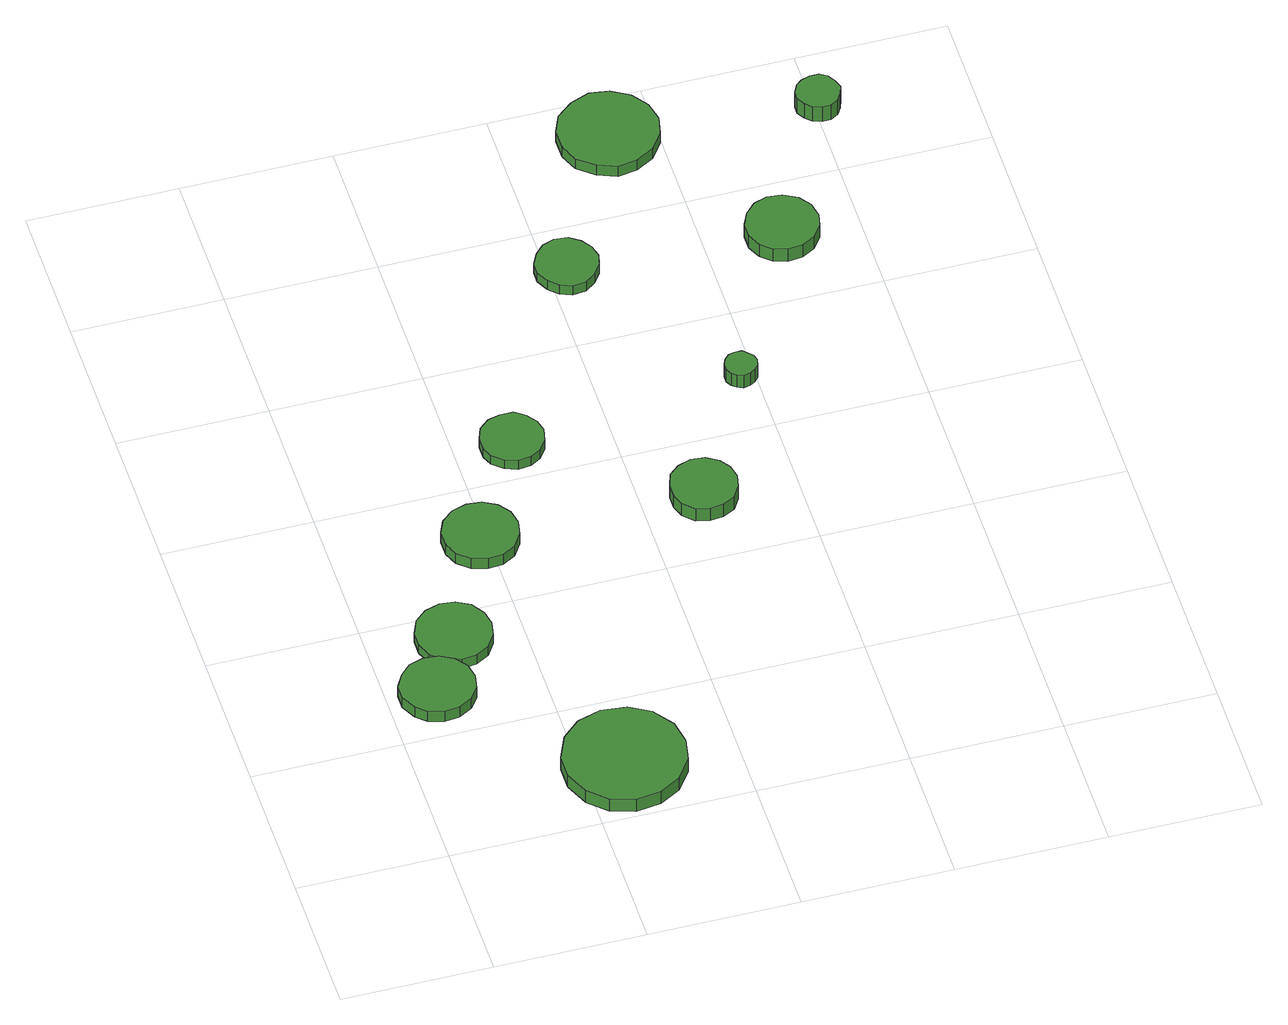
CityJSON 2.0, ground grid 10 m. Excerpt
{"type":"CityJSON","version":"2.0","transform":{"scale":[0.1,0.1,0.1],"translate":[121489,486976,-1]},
"CityObjects":{
"tree1":{"type":"SolitaryVegetationObject","attributes":{"function":"something"},"geometry":[{"type":"MultiSurface","lod":"1","boundaries":[[[0,1,2,3,4,5,6,7,8,9,10,11,12,13,14]],[[15,16,17,18,19,20,21,22,23,24,25,26,27,28,29]],[[0,29,28,1]],[[1,28,27,2]],[[2,27,26,3]],[[3,26,25,4]],[[4,25,24,5]],[[5,24,23,6]],[[6,23,22,7]],[[7,22,21,8]],[[8,21,20,9]],[[9,20,19,10]],[[10,19,18,11]],[[11,18,17,12]],[[12,17,16,13]],[[13,16,15,14]],[[14,15,29,0]]]}]},
"tree2":{"type":"SolitaryVegetationObject","attributes":{"function":"something"},"geometry":[{"type":"MultiSurface","lod":"1","boundaries":[[[30,31,32,33,34,35,36,37,38,39,40,41,42,43,44]],[[45,46,47,48,49,50,51,52,53,54,55,56,57,58,59]],[[30,59,58,31]],[[31,58,57,32]],[[32,57,56,33]],[[33,56,55,34]],[[34,55,54,35]],[[35,54,53,36]],[[36,53,52,37]],[[37,52,51,38]],[[38,51,50,39]],[[39,50,49,40]],[[40,49,48,41]],[[41,48,47,42]],[[42,47,46,43]],[[43,46,45,44]],[[44,45,59,30]]]}]},
"tree3":{"type":"SolitaryVegetationObject","attributes":{"function":"something"},"geometry":[{"type":"MultiSurface","lod":"1","boundaries":[[[60,61,62,63,64,65,66,67,68,69,70,71,72,73,74]],[[75,76,77,78,79,80,81,82,83,84,85,86,87,88,89]],[[60,89,88,61]],[[61,88,87,62]],[[62,87,86,63]],[[63,86,85,64]],[[64,85,84,65]],[[65,84,83,66]],[[66,83,82,67]],[[67,82,81,68]],[[68,81,80,69]],[[69,80,79,70]],[[70,79,78,71]],[[71,78,77,72]],[[72,77,76,73]],[[73,76,75,74]],[[74,75,89,60]]]}]},
"tree4":{"type":"SolitaryVegetationObject","attributes":{"function":"something"},"geometry":[{"type":"MultiSurface","lod":"1","boundaries":[[[90,91,92,93,94,95,96,97,98,99,100,101,102,103,104]],[[105,106,107,108,109,110,111,112,113,114,115,116,117,118,119]],[[90,119,118,91]],[[91,118,117,92]],[[92,117,116,93]],[[93,116,115,94]],[[94,115,114,95]],[[95,114,113,96]],[[96,113,112,97]],[[97,112,111,98]],[[98,111,110,99]],[[99,110,109,100]],[[100,109,108,101]],[[101,108,107,102]],[[102,107,106,103]],[[103,106,105,104]],[[104,105,119,90]]]}]},
"tree5":{"type":"SolitaryVegetationObject","attributes":{"function":"something"},"geometry":[{"type":"MultiSurface","lod":"1","boundaries":[[[120,121,122,123,124,125,126,127,128,129,130,131,132,133,134]],[[135,136,137,138,139,140,141,142,143,144,145,146,147,148,149]],[[120,149,148,121]],[[121,148,147,122]],[[122,147,146,123]],[[123,146,145,124]],[[124,145,144,125]],[[125,144,143,126]],[[126,143,142,127]],[[127,142,141,128]],[[128,141,140,129]],[[129,140,139,130]],[[130,139,138,131]],[[131,138,137,132]],[[132,137,136,133]],[[133,136,135,134]],[[134,135,149,120]]]}]},
"tree6":{"type":"SolitaryVegetationObject","attributes":{"function":"something"},"geometry":[{"type":"MultiSurface","lod":"1","boundaries":[[[150,151,152,153,154,155,156,157,158,159,160,161,162,163,164]],[[165,166,167,168,169,170,171,172,173,174,175,176,177,178,179]],[[150,179,178,151]],[[151,178,177,152]],[[152,177,176,153]],[[153,176,175,154]],[[154,175,174,155]],[[155,174,173,156]],[[156,173,172,157]],[[157,172,171,158]],[[158,171,170,159]],[[159,170,169,160]],[[160,169,168,161]],[[161,168,167,162]],[[162,167,166,163]],[[163,166,165,164]],[[164,165,179,150]]]}]},
"tree7":{"type":"SolitaryVegetationObject","attributes":{"function":"something"},"geometry":[{"type":"MultiSurface","lod":"1","boundaries":[[[180,181,182,183,184,185,186,187,188,189,190,191,192,193,194]],[[195,196,197,198,199,200,201,202,203,204,205,206,207,208,209]],[[180,209,208,181]],[[181,208,207,182]],[[182,207,206,183]],[[183,206,205,184]],[[184,205,204,185]],[[185,204,203,186]],[[186,203,202,187]],[[187,202,201,188]],[[188,201,200,189]],[[189,200,199,190]],[[190,199,198,191]],[[191,198,197,192]],[[192,197,196,193]],[[193,196,195,194]],[[194,195,209,180]]]}]},
"tree8":{"type":"SolitaryVegetationObject","attributes":{"function":"something"},"geometry":[{"type":"MultiSurface","lod":"1","boundaries":[[[210,211,212,213,214,215,216,217,218,219,220,221,222,223,224]],[[225,226,227,228,229,230,231,232,233,234,235,236,237,238,239]],[[210,239,238,211]],[[211,238,237,212]],[[212,237,236,213]],[[213,236,235,214]],[[214,235,234,215]],[[215,234,233,216]],[[216,233,232,217]],[[217,232,231,218]],[[218,231,230,219]],[[219,230,229,220]],[[220,229,228,221]],[[221,228,227,222]],[[222,227,226,223]],[[223,226,225,224]],[[224,225,239,210]]]}]},
"tree9":{"type":"SolitaryVegetationObject","attributes":{"function":"something"},"geometry":[{"type":"MultiSurface","lod":"1","boundaries":[[[240,241,242,243,244,245,246,247,248,249,250,251,252,253,254]],[[255,256,257,258,259,260,261,262,263,264,265,266,267,268,269]],[[240,269,268,241]],[[241,268,267,242]],[[242,267,266,243]],[[243,266,265,244]],[[244,265,264,245]],[[245,264,263,246]],[[246,263,262,247]],[[247,262,261,248]],[[248,261,260,249]],[[249,260,259,250]],[[250,259,258,251]],[[251,258,257,252]],[[252,257,256,253]],[[253,256,255,254]],[[254,255,269,240]]]}]},
"tree10":{"type":"SolitaryVegetationObject","attributes":{"function":"something"},"geometry":[{"type":"MultiSurface","lod":"1","boundaries":[[[270,271,272,273,274,275,276,277,278,279,280,281,282,283,284]],[[285,286,287,288,289,290,291,292,293,294,295,296,297,298,299]],[[270,299,298,271]],[[271,298,297,272]],[[272,297,296,273]],[[273,296,295,274]],[[274,295,294,275]],[[275,294,293,276]],[[276,293,292,277]],[[277,292,291,278]],[[278,291,290,279]],[[279,290,289,280]],[[280,289,288,281]],[[281,288,287,282]],[[282,287,286,283]],[[283,286,285,284]],[[284,285,299,270]]]}]},
"tree11":{"type":"SolitaryVegetationObject","attributes":{"function":"something"},"geometry":[{"type":"MultiSurface","lod":"1","boundaries":[[[300,301,302,303,304,305,306,307,308,309,310,311,312,313,314]],[[315,316,317,318,319,320,321,322,323,324,325,326,327,328,329]],[[300,329,328,301]],[[301,328,327,302]],[[302,327,326,303]],[[303,326,325,304]],[[304,325,324,305]],[[305,324,323,306]],[[306,323,322,307]],[[307,322,321,308]],[[308,321,320,309]],[[309,320,319,310]],[[310,319,318,311]],[[311,318,317,312]],[[312,317,316,313]],[[313,316,315,314]],[[314,315,329,300]]]}]}
},
"vertices":[
[57,136,15],[55,146,15],[49,154,15],[40,159,15],[30,160,15],[20,157,15],[13,150,15],[8,141,15],[8,131,15],[13,121,15],[20,115,15],[30,112,15],[40,113,15],[49,118,15],[55,126,15],[55,126,6],[49,118,6],[40,113,6],[30,112,6],[20,115,6],[13,121,6],[8,131,6],[8,141,6],[13,150,6],[20,157,6],[30,160,6],[40,159,6],[49,154,6],[55,146,6],[57,136,6],
[80,178,14],[78,188,14],[72,197,14],[63,202,14],[53,203,14],[43,200,14],[35,193,14],[31,183,14],[31,173,14],[35,163,14],[43,156,14],[53,153,14],[63,154,14],[72,159,14],[78,168,14],[78,168,6],[72,159,6],[63,154,6],[53,153,6],[43,156,6],[35,163,6],[31,173,6],[31,183,6],[35,193,6],[43,200,6],[53,203,6],[63,202,6],[72,197,6],[78,188,6],[80,178,6],
[167,44,17],[164,60,17],[154,74,17],[140,82,17],[123,84,17],[107,79,17],[95,68,17],[88,52,17],[88,36,17],[95,20,17],[107,9,17],[123,4,17],[140,6,17],[154,14,17],[164,28,17],[164,28,6],[154,14,6],[140,6,6],[123,4,6],[107,9,6],[95,20,6],[88,36,6],[88,52,6],[95,68,6],[107,79,6],[123,84,6],[140,82,6],[154,74,6],[164,60,6],[167,44,6],
[120,256,15],[118,266,15],[112,274,15],[103,279,15],[93,280,15],[83,277,15],[75,270,15],[71,261,15],[71,250,15],[75,241,15],[83,234,15],[93,231,15],[103,232,15],[112,237,15],[118,246,15],[118,246,6],[112,237,6],[103,232,6],[93,231,6],[83,234,6],[75,241,6],[71,250,6],[71,261,6],[75,270,6],[83,277,6],[93,280,6],[103,279,6],[112,274,6],[118,266,6],[120,256,6],
[158,329,14],[156,337,14],[151,344,14],[144,349,14],[135,349,14],[127,347,14],[120,341,14],[117,333,14],[117,324,14],[120,317,14],[127,311,14],[135,308,14],[144,309,14],[151,313,14],[156,320,14],[156,320,6],[151,313,6],[144,309,6],[135,308,6],[127,311,6],[120,317,6],[117,324,6],[117,333,6],[120,341,6],[127,347,6],[135,349,6],[144,349,6],[151,344,6],[156,337,6],[158,329,6],
[262,254,17],[260,263,17],[255,270,17],[247,275,17],[238,276,17],[229,273,17],[222,267,17],[219,258,17],[219,249,17],[222,241,17],[229,234,17],[238,232,17],[247,233,17],[255,237,17],[260,245,17],[260,245,6],[255,237,6],[247,233,6],[238,232,6],[229,234,6],[222,241,6],[219,249,6],[219,258,6],[222,267,6],[229,273,6],[238,276,6],[247,275,6],[255,270,6],[260,263,6],[262,254,6],
[233,464,14],[231,472,14],[226,479,14],[219,484,14],[210,485,14],[202,482,14],[196,476,14],[192,468,14],[192,460,14],[196,452,14],[202,446,14],[210,443,14],[219,444,14],[226,449,14],[231,456,14],[231,456,6],[226,449,6],[219,444,6],[210,443,6],[202,446,6],[196,452,6],[192,460,6],[192,468,6],[196,476,6],[202,482,6],[210,485,6],[219,484,6],[226,479,6],[231,472,6],[233,464,6],
[302,347,17],[301,351,17],[298,354,17],[295,357,17],[290,357,17],[286,356,17],[283,353,17],[281,349,17],[281,344,17],[283,340,17],[286,338,17],[290,336,17],[295,337,17],[298,339,17],[301,342,17],[301,342,6],[298,339,6],[295,337,6],[290,336,6],[286,338,6],[283,340,6],[281,344,6],[281,349,6],[283,353,6],[286,356,6],[290,357,6],[295,357,6],[298,354,6],[301,351,6],[302,347,6],
[302,566,15],[299,579,15],[291,590,15],[279,597,15],[266,599,15],[253,594,15],[242,585,15],[237,573,15],[237,559,15],[242,547,15],[253,538,15],[266,533,15],[279,535,15],[291,542,15],[299,553,15],[299,553,6],[291,542,6],[279,535,6],[266,533,6],[253,538,6],[242,547,6],[237,559,6],[237,573,6],[242,585,6],[253,594,6],[266,599,6],[279,597,6],[291,590,6],[299,579,6],[302,566,6],
[374,456,17],[372,466,17],[366,474,17],[357,479,17],[347,480,17],[338,477,17],[331,470,17],[327,461,17],[327,451,17],[331,442,17],[338,436,17],[347,433,17],[357,434,17],[366,439,17],[372,447,17],[372,447,6],[366,439,6],[357,434,6],[347,433,6],[338,436,6],[331,442,6],[327,451,6],[327,461,6],[331,470,6],[338,477,6],[347,480,6],[357,479,6],[366,474,6],[372,466,6],[374,456,6],
[417,555,21],[415,561,21],[412,566,21],[407,569,21],[401,569,21],[395,567,21],[391,564,21],[388,558,21],[388,552,21],[391,547,21],[395,543,21],[401,541,21],[407,541,21],[412,544,21],[415,549,21],[415,549,8],[412,544,8],[407,541,8],[401,541,8],[395,543,8],[391,547,8],[388,552,8],[388,558,8],[391,564,8],[395,567,8],[401,569,8],[407,569,8],[412,566,8],[415,561,8],[417,555,8]
]}
